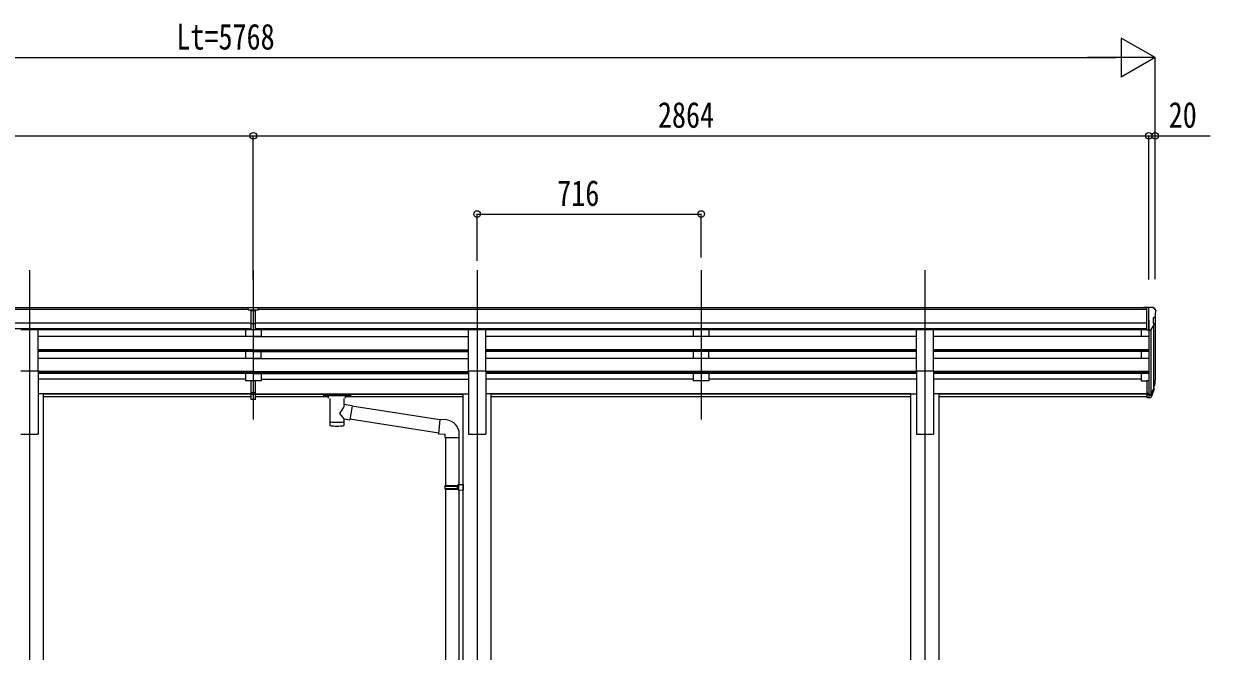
# Model space of a CAD drawing. Units: millimetres, scale not verified. Extents: x -10512 to 10512, y -7425 to 7425.
# Drawn here: x -1323 to 2472, y -1835 to 171 of the extents above; entities that cross this region are included whole.
import ezdxf
from ezdxf.enums import TextEntityAlignment as Align

# ---------------------------------------------------------------- set-up
doc = ezdxf.new("R2010")
doc.units = ezdxf.units.MM
doc.header["$LTSCALE"] = 30
for name, color, linetype in [('0-3_YKK_12', 2, 'Continuous'), ('0-4_YKK_13', 4, 'Continuous'), ('0-5_YKK_A1', 4, 'Continuous'), ('0-6_YKK_D', 6, 'Continuous')]:
    doc.layers.add(name, color=color, linetype=linetype)
doc.styles.add('ＭＳ ゴシック', font='')
doc.styles.get('ＭＳ ゴシック').set_extended_font_data('MS Gothic')

msp = doc.modelspace()

# ---------------------------------------------------------------- linework, layer by layer
at = {"layer": '0-3_YKK_12'}
for p, q in [((-1304.92, -616.34), (-1304.92, -1093.86)), ((-588.92, -616.34), (-588.92, -1093.86)), ((127.08, -616.34), (127.08, -1093.86)), ((843.08, -616.34), (843.08, -1093.86)), ((1559.08, -616.34), (1559.08, -1093.86)), ((-1304.92, -1047.18), (-1304.92, -3790.75)), ((127.08, -1047.18), (127.08, -3790.75)), ((1559.08, -1047.18), (1559.08, -3790.75))]:
    msp.add_line(p, q, dxfattribs=at)
at = {"layer": '0-4_YKK_13'}
for p, q in [((-605.42, -743.78), (-605.42, -735.94)), ((-605.42, -743.78), (-595.42, -743.78)), ((-588.92, -744.6), (-595.42, -744.2)), ((-595.42, -745.78), (-582.42, -745.78)), ((-582.42, -744.26), (-588.92, -744.58)), ((-582.42, -807.41), (-582.42, -742.13)), ((2268.58, -735.75), (2258.58, -735.83)), ((2258.58, -737.35), (2258.58, -735.83)), ((2268.58, -807.73), (2268.58, -735.75)), ((2287.08, -735.75), (2268.58, -735.75)), ((2275.08, -808.73), (2275.08, -735.75)), ((2287.08, -735.75), (2289.41, -735.89)), ((2290.17, -736.31), (2294.24, -742.12)), ((2297.08, -745.12), (2297.08, -745.75)), ((-595.42, -787.3), (-588.92, -787.46)), ((-588.92, -787.46), (-582.42, -787.3)), ((2282.7, -806.92), (2291.71, -791.32)), ((2289.08, -770.26), (2289.08, -786.54)), ((2294.55, -766.93), (2289.23, -770)), ((-1332.42, -806.38), (-1277.42, -806.38)), ((-1277.42, -938.17), (-1277.42, -806.38)), ((-595.42, -806.34), (-588.92, -806.74)), ((-588.92, -806.74), (-582.42, -806.34)), ((99.58, -938.17), (99.58, -806.38)), ((99.58, -806.38), (154.58, -806.38)), ((154.58, -938.17), (154.58, -806.38)), ((1531.58, -938.17), (1531.58, -806.38)), ((1531.58, -806.38), (1586.58, -806.38)), ((1586.58, -938.17), (1586.58, -806.38)), ((2268.58, -807.73), (2275.08, -807.73)), ((2275.08, -808.73), (2280.29, -808.41)), ((-1332.42, -938.17), (-1277.42, -938.17)), ((99.58, -938.17), (154.58, -938.17)), ((1531.58, -938.17), (1586.58, -938.17)), ((-595.42, -1007.58), (-595.42, -970.1)), ((-582.42, -1007.58), (-582.42, -970.1)), ((2268.58, -969.47), (2268.58, -1023.5)), ((2268.58, -969.47), (2275.08, -969.47)), ((2275.08, -969.47), (2275.08, -1024.24)), ((2293.38, -982.28), (2290.11, -989.34)), ((2293.99, -983.66), (2290.11, -991.61)), ((-595.42, -1007.58), (-582.42, -1007.58)), ((-595.42, -1029.83), (-595.42, -1007.58)), ((-595.42, -1012.98), (-582.42, -1012.98)), ((-582.42, -1029.83), (-582.42, -1007.58)), ((-364.92, -1014.35), (-364.92, -1020.1)), ((-364.92, -1014.54), (-364.92, -1016.08)), ((-362.92, -1013.68), (-279.92, -1013.68)), ((-362.92, -1015.86), (-279.92, -1015.86)), ((-362.92, -1020.77), (-348.42, -1020.77)), ((-348.42, -1026.41), (-348.42, -1019.86)), ((-294.42, -1026.41), (-294.42, -1019.86)), ((-294.42, -1020.77), (-279.92, -1020.77)), ((-277.92, -1014.35), (-277.92, -1020.1)), ((2268.58, -1009.6), (2275.08, -1009.6)), ((2268.58, -1014.48), (2275.08, -1014.48)), ((2268.58, -1023.5), (2275.08, -1023.5)), ((2275.08, -1014.5), (2280.21, -1014.5)), ((2275.08, -1016.31), (2279.93, -1016.31)), ((2275.08, -1024.24), (2279.93, -1024.24)), ((2281.51, -1013.82), (2289.27, -998.42)), ((2290.72, -998.77), (2282.52, -1014.95)), ((2291.33, -999.34), (2282.52, -1022.89)), ((2291.67, -994.93), (2291.33, -999.34)), ((-595.42, -1028.76), (-588.92, -1029.16)), ((-588.92, -1029.16), (-582.42, -1028.76)), ((-344.32, -1027.33), (-344.34, -1112.77)), ((-298.52, -1046.08), (-298.52, -1027.33)), ((-273.3, -1049.98), (-298.52, -1046.07)), ((-273.3, -1049.98), (-280.32, -1095.24)), ((7.69, -1095.64), (-273.62, -1052)), ((-298.5, -1112.77), (-298.52, -1092.11)), ((-298.52, -1092.42), (-280.32, -1095.24)), ((4.02, -1137.57), (-280.05, -1093.5)), ((28.69, -1095.6), (7.85, -1093.77)), ((23.77, -1151.34), (69.77, -1151.34)), ((25.88, -1151.34), (25.88, -1304.81)), ((67.88, -1151.34), (67.88, -1302.25)), ((69.77, -1151.34), (69.77, -1140.43)), ((23.88, -1306.81), (24.88, -1304.81)), ((23.88, -1306.81), (67.88, -1306.81)), ((23.88, -1306.81), (23.88, -1314.81)), ((23.88, -1314.81), (67.88, -1314.81)), ((23.88, -1314.81), (24.88, -1316.81)), ((24.88, -1304.81), (67.88, -1304.81)), ((24.88, -1316.81), (67.88, -1316.81)), ((25.88, -1316.81), (25.88, -2080.69)), ((63.4, -1306.81), (62.97, -1304.81)), ((65.88, -1302.31), (81.88, -1301.84)), ((65.88, -1304.31), (65.88, -1302.31)), ((65.88, -1304.31), (67.88, -1304.31)), ((65.88, -1319.31), (65.88, -1317.31)), ((65.88, -1319.31), (81.88, -1319.78)), ((67.88, -1319.37), (67.88, -2078.13)), ((81.88, -1301.84), (81.88, -1319.78))]:
    msp.add_line(p, q, dxfattribs=at)
for points in [[(-605.42, -735.94), (-587.42, -735.78), (-572.42, -735.91)], [(-582.42, -807.41), (-588.92, -807.8), (-595.42, -807.41), (-595.42, -742.07)], [(-582.42, -743.74), (-572.42, -743.65), (-572.42, -735.91)], [(-582.42, -788.4), (-585.68, -788.48), (-588.92, -788.56), (-592.16, -788.48), (-595.42, -788.4)], [(-364.92, -1014.35), (-364.88, -1014.15), (-364.8, -1014.01), (-364.7, -1013.92), (-364.6, -1013.86), (-364.48, -1013.81), (-364.19, -1013.75), (-363.7, -1013.7), (-363.15, -1013.68), (-362.92, -1013.68)], [(-364.92, -1020.1), (-364.88, -1020.3), (-364.8, -1020.44), (-364.7, -1020.53), (-364.6, -1020.59), (-364.48, -1020.64), (-364.19, -1020.7), (-363.7, -1020.74), (-363.15, -1020.77), (-362.92, -1020.77)], [(-279.92, -1013.68), (-279.57, -1013.69), (-279.04, -1013.71), (-278.59, -1013.76), (-278.28, -1013.84), (-278.12, -1013.94), (-278, -1014.08), (-277.93, -1014.26), (-277.92, -1014.35)], [(-279.92, -1020.77), (-279.57, -1020.76), (-279.04, -1020.74), (-278.59, -1020.69), (-278.28, -1020.61), (-278.12, -1020.51), (-278, -1020.37), (-277.93, -1020.19), (-277.92, -1020.1)], [(-582.42, -1029.83), (-588.92, -1030.22), (-595.42, -1029.83)], [(7.85, -1093.77), (3.85, -1139.6), (23.77, -1141.34), (23.77, -1151.34)], [(63.4, -1306.81), (63.4, -1314.81), (62.97, -1316.81)], [(65.88, -1317.31), (67.88, -1317.31), (67.88, -1304.31)]]:
    msp.add_lwpolyline(points, dxfattribs=at)
for centre, radius, start, end in [((2289.35, -736.89), 1, 35, 86.5), ((2294.08, -745.12), 3, 0, 87), ((2095.08, -745.75), 202, 355.05096, 0), ((2289.38, -770.26), 0.3, 120, 180), ((2289.38, -786.54), 0.3, 180, 265.2833), ((2289.11, -789.82), 3, 330, 85.2833), ((2290.18, -762.56), 6.18, 315.00103, 354.2965), ((2280.11, -805.42), 3, 273.5, 330), ((2264.49, -972.78), 30.41, 341.80266, 352.8448), ((2265.9, -974.54), 29.53, 342.01856, 353.49194), ((24.77, -1140.43), 45, 0, 85)]:
    msp.add_arc(centre, radius, start, end, dxfattribs=at)
for centre, major_axis, ratio, start_param, end_param in [((-564.35, -746.09), (24.57, -1.51), 0.121868, 3.1422238, 3.1491027), ((2207.22, -968.3), (-87.93, 4.42), 0.541684, 3.060334, 3.2172517), ((2206.43, -974.97), (89.06, 1.43), 0.57596, 6.1985533, 6.3701348), ((-362.92, -1016.08), (2, 0), 0.109601, 1.5707963, 3.1415927), ((-321.42, -1019.86), (27, 0), 0.070066, 6.2831853, 9.424778), ((-310.42, -1023.85), (16, 0), 0.361356, 6.2636979, 6.2831853), ((-279.92, -1016.08), (2, 0), 0.109601, 0, 1.5707963), ((2279.93, -1013.6), (3, 0), 0.90356, 4.712389, 5.7595865), ((2279.93, -1021.53), (-3, 0), 0.90356, 1.5707963, 2.6179939), ((2280.21, -1013.14), (1.5, 0), 0.90356, 4.712389, 5.7595865), ((2205.16, -974.88), (88.05, 0), 0.90356, 5.9828017, 6.0168888), ((2290.37, -994.93), (-1.3, 0), 0.90356, 2.9359903, 4.9130961), ((2204.45, -978.74), (89.07, 0), 0.90356, 6.0316505, 6.077583), ((-321.42, -1072.61), (-22.81, -26.62), 0.234429, 1.6855472, 3.1268519), ((-321.42, -1100.33), (22.91, 0), 0.122865, 3.1415927, 6.2831853), ((-318.87, -1069.97), (20.32, -22.25), 0.045535, 0.0389954, 1.3075346), ((-321.42, -1112.77), (22.92, 0), 0.101955, 3.1415499, 6.2833984)]:
    msp.add_ellipse(centre, major_axis=major_axis, ratio=ratio, start_param=start_param, end_param=end_param, dxfattribs=at)
at = {"layer": '0-5_YKK_A1'}
for p, q in [((-605.42, -737.35), (-3446.42, -737.35)), ((-605.42, -742.57), (-3446.42, -742.57)), ((-582.42, -742.57), (-582.42, -742.57)), ((2268.58, -737.35), (-572.42, -737.35)), ((2268.58, -742.57), (-572.42, -742.57)), ((-595.42, -786.1), (-3446.42, -786.1)), ((2268.58, -786.1), (-582.42, -786.1)), ((2275.08, -776.85), (2275.08, -969.47)), ((2290.11, -794.09), (2290.11, -995.81)), ((2295.08, -766.32), (2295.08, -969.1)), ((-595.42, -803.95), (-3446.42, -803.95)), ((-595.42, -807.2), (-1277.42, -807.2)), ((-588.92, -829.26), (-1277.42, -829.26)), ((-613.92, -807.3), (-613.92, -829.16)), ((-563.92, -829.16), (-613.92, -829.16)), ((-588.92, -829.26), (99.58, -829.26)), ((2268.58, -803.95), (-582.42, -803.95)), ((99.58, -807.2), (-582.42, -807.2)), ((-563.92, -807.3), (-563.92, -829.16)), ((1531.58, -807.2), (154.58, -807.2)), ((1531.58, -829.26), (154.58, -829.26)), ((818.08, -807.3), (818.08, -829.16)), ((868.08, -829.16), (818.08, -829.16)), ((868.08, -807.3), (868.08, -829.16)), ((2268.58, -807.2), (1586.58, -807.2)), ((2275.08, -829.26), (1586.58, -829.26)), ((2250.08, -807.2), (2250.08, -829.26)), ((2281.08, -808.25), (2281.09, -1014.25)), ((-588.92, -871.14), (-1277.42, -871.14)), ((-588.92, -872.63), (-1277.42, -872.63)), ((-588.92, -871.14), (99.58, -871.14)), ((-588.92, -872.63), (99.58, -872.63)), ((1531.58, -871.14), (154.58, -871.14)), ((1531.58, -872.63), (154.58, -872.63)), ((2275.08, -871.14), (1586.58, -871.14)), ((2275.08, -872.63), (1586.58, -872.63)), ((-588.92, -876.95), (-1277.42, -876.95)), ((-588.92, -899.36), (-1277.42, -899.36)), ((-613.92, -876.95), (-613.92, -899.27)), ((-563.92, -899.27), (-613.92, -899.27)), ((-588.92, -876.95), (99.58, -876.95)), ((-588.92, -899.36), (99.58, -899.36)), ((-563.92, -899.27), (-563.92, -876.95)), ((1531.58, -876.95), (154.58, -876.95)), ((1531.58, -899.36), (154.58, -899.36)), ((818.08, -876.95), (818.08, -899.27)), ((868.08, -899.27), (818.08, -899.27)), ((868.08, -899.27), (868.08, -876.95)), ((2275.08, -876.95), (1586.58, -876.95)), ((2275.08, -899.36), (1586.58, -899.36)), ((2250.08, -876.95), (2250.08, -899.36)), ((-1277.42, -938.17), (-1277.42, -1140.75)), ((-588.92, -941.24), (-1277.42, -941.24)), ((-588.92, -942.74), (-1277.42, -942.74)), ((-588.92, -947.06), (-1277.42, -947.06)), ((-613.92, -947.06), (-613.92, -970.1)), ((-588.92, -941.24), (99.58, -941.24)), ((-588.92, -942.74), (99.58, -942.74)), ((-588.92, -947.06), (99.58, -947.06)), ((-563.92, -947.06), (-563.92, -970.1)), ((99.58, -938.17), (99.58, -1140.75)), ((154.58, -938.17), (154.58, -1140.75)), ((1531.58, -941.24), (154.58, -941.24)), ((1531.58, -942.74), (154.58, -942.74)), ((1531.58, -947.06), (154.58, -947.06)), ((818.08, -947.06), (818.08, -970.1)), ((868.08, -947.06), (868.08, -970.1)), ((1531.58, -938.17), (1531.58, -1140.75)), ((1586.58, -938.17), (1586.58, -1140.75)), ((2275.08, -941.24), (1586.58, -941.24)), ((2275.08, -942.74), (1586.58, -942.74)), ((2275.08, -947.06), (1586.58, -947.06)), ((2250.08, -947.06), (2250.08, -970.1)), ((-613.92, -965.16), (-1277.42, -965.16)), ((-563.92, -970.1), (-613.92, -970.1)), ((-563.92, -965.16), (99.58, -965.16)), ((818.08, -965.16), (154.58, -965.16)), ((868.08, -970.1), (818.08, -970.1)), ((1531.58, -965.16), (868.08, -965.16)), ((2250.08, -965.16), (1586.58, -965.16)), ((2250.08, -970.1), (2268.58, -970.1)), ((-1259.72, -1011.75), (-1277.42, -1011.75)), ((-1259.72, -3690.75), (-1259.72, -1011.75)), ((-595.42, -1012.17), (-1259.72, -1012.17)), ((-595.42, -1013.57), (-1259.72, -1013.57)), ((-595.42, -1021.26), (-1259.72, -1021.26)), ((-582.42, -1012.17), (81.88, -1012.17)), ((-582.42, -1013.57), (81.88, -1013.57)), ((-348.42, -1021.26), (-582.42, -1021.26)), ((81.88, -1021.26), (-294.42, -1021.26)), ((81.88, -3690.75), (81.88, -1011.75)), ((81.88, -1011.75), (99.58, -1011.75)), ((172.28, -1011.75), (154.58, -1011.75)), ((172.08, -3690.75), (172.08, -1011.75)), ((1513.88, -1012.17), (172.28, -1012.17)), ((1513.88, -1013.57), (172.28, -1013.57)), ((1513.88, -1021.26), (172.28, -1021.26)), ((1513.88, -3690.75), (1513.88, -1011.75)), ((1513.88, -1011.75), (1531.58, -1011.75)), ((1604.28, -1011.75), (1586.58, -1011.75)), ((1604.28, -3690.75), (1604.28, -1011.75)), ((2268.58, -1012.17), (1604.28, -1012.17)), ((2268.58, -1013.57), (1604.28, -1013.57)), ((2268.58, -1021.26), (1604.28, -1021.26)), ((-1332.42, -1140.75), (-1277.42, -1140.75)), ((99.58, -1140.75), (154.58, -1140.75)), ((1531.58, -1140.75), (1586.58, -1140.75))]:
    msp.add_line(p, q, dxfattribs=at)
at = {"layer": '0-6_YKK_D'}
for p, q in [((2295.08, 62.65), (2186.83, 125.15)), ((2186.83, 125.15), (2186.83, 0.15)), ((-3347.92, 62.65), (2170.08, 62.65)), ((2295.08, 62.65), (2078.57, 62.65)), ((2295.08, 62.65), (2186.83, 0.15)), ((2295.08, -645.92), (2295.08, 63.65)), ((-3452.92, -187.35), (-588.92, -187.35)), ((-588.92, -646.92), (-588.92, -186.35)), ((-588.92, -646.92), (-588.92, -186.35)), ((-588.92, -187.35), (2275.08, -187.35)), ((2275.08, -646.92), (2275.08, -186.35)), ((2275.08, -646.92), (2275.08, -186.35)), ((2295.08, -644.92), (2295.08, -186.35)), ((127.08, -587.45), (127.08, -436.35)), ((127.08, -437.35), (843.08, -437.35)), ((843.08, -576.32), (843.08, -436.35))]:
    msp.add_line(p, q, dxfattribs=at)
msp.add_lwpolyline([(2275.08, -187.35), (2295.08, -187.35), (2471.58, -187.35)], dxfattribs=at)
for centre in [(-588.92, -187.35), (-588.92, -187.35), (2275.08, -187.35), (2275.08, -187.35), (2295.08, -187.35), (127.08, -437.35), (843.08, -437.35)]:
    msp.add_circle(centre, 10.62, dxfattribs=at)

# ---------------------------------------------------------------- texts
at = {"layer": '0-6_YKK_D', "style": 'ＭＳ ゴシック', "width": 0.8}
for s, p in [('Lt=5768', (-834.92, 63.65)), ('2864', (705.08, -186.35)), ('20', (2338.58, -186.35)), ('716', (383.08, -436.35))]:
    msp.add_text(s, height=82.48, dxfattribs=at).set_placement(p, align=Align.BOTTOM_LEFT)

doc.saveas('drawing.dxf')
